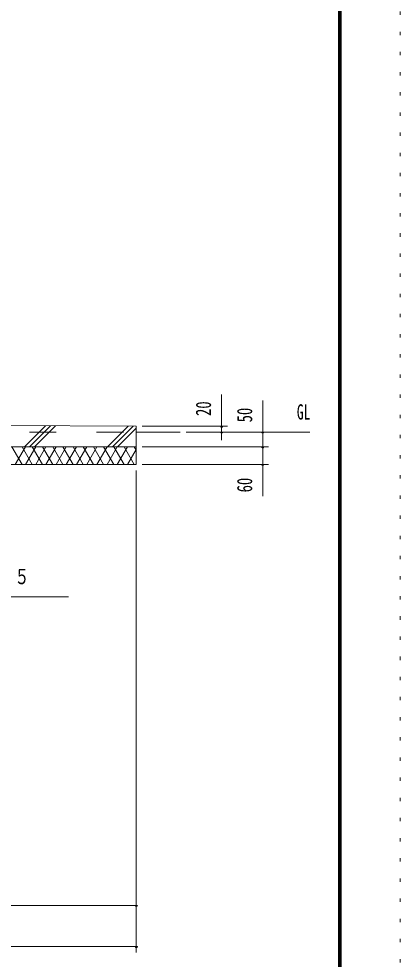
# Model space of a CAD drawing. Units: millimetres, scale not verified. Extents: x -33157 to 33170, y -14700 to 14700.
# Drawn here: x 28634 to 33170, y -4742 to 6454 of the extents above; entities that cross this region are included whole.
import ezdxf
from ezdxf.enums import TextEntityAlignment as Align

# ---------------------------------------------------------------- set-up
doc = ezdxf.new("R2010")
doc.units = ezdxf.units.MM
doc.header["$LTSCALE"] = 80
doc.linetypes.add('USER2', pattern=[10, 4, -6])
doc.linetypes.add('USER4', pattern=[3, 0.5, -2.5])
for name, color, linetype, lineweight in [('0-6_2-02BOLD', 7, 'Continuous', 18), ('0-7_2-12HIDDEN', 3, 'USER2', 18), ('0-A_2-52DIM', 3, 'Continuous', 18), ('0-B_2-62HATCH', 2, 'Continuous', 18), ('0-C_F-F1PAPER', 5, 'Continuous', 18), ('0-D_F-E_J_ADD', 5, 'USER4', 18)]:
    doc.layers.add(name, color=color, linetype=linetype, lineweight=lineweight)
doc.styles.add('ＭＳ ゴシック', font='')
doc.styles.get('ＭＳ ゴシック').set_extended_font_data('MS Gothic')

msp = doc.modelspace()

# ---------------------------------------------------------------- linework, layer by layer
at = {"layer": '0-6_2-02BOLD'}
for p, q in [((30030.02, 1532.9), (30555.02, 1532.9)), ((24395.02, 1357.9), (30030.02, 1357.9))]:
    msp.add_line(p, q, dxfattribs=at)
msp.add_lwpolyline([(23728.45, 1634.25), (30030.02, 1602.9), (30030.02, 1147.9), (26355.02, 1147.9)], dxfattribs=at)
at = {"layer": '0-7_2-12HIDDEN'}
msp.add_line((15960.02, 1532.9), (30030.02, 1532.9), dxfattribs=at)
at = {"layer": '0-A_2-52DIM'}
for p, q in [((31045.02, 1438.97), (31045.02, 1980.9)), ((31535.02, 1910.9), (31535.02, 769.9)), ((30100.02, 1602.9), (31115.02, 1602.9)), ((31059.02, 1602.9), (31031.02, 1602.9)), ((32095.03, 1532.9), (30625.02, 1532.9)), ((31059.02, 1532.9), (31031.02, 1532.9)), ((31549.03, 1532.9), (31521.03, 1532.9)), ((30100.02, 1357.9), (31605.02, 1357.9)), ((31549.03, 1357.9), (31521.03, 1357.9)), ((31605.02, 1147.9), (30100.02, 1147.9)), ((31549.03, 1147.9), (31521.03, 1147.9)), ((30030.02, 1077.9), (30030.02, -4662.1)), ((30030.02, -4102.1), (15960.02, -4102.1)), ((30044.02, -4102.1), (30016.02, -4102.1)), ((30030.02, -4592.1), (15960.02, -4592.1)), ((30044.02, -4592.1), (30016.02, -4592.1))]:
    msp.add_line(p, q, dxfattribs=at)
msp.add_lwpolyline([(23874.02, 767.96), (26425.02, -427.1), (29225.02, -427.1)], dxfattribs=at)
for centre in [(31045.02, 1602.9), (31045.02, 1532.9), (31535.03, 1532.9), (31535.03, 1357.9), (31535.03, 1147.9), (30030.02, -4102.1), (30030.02, -4592.1)]:
    msp.add_arc(centre, 14, 180, 0, dxfattribs=at)
at = {"layer": '0-B_2-62HATCH'}
for p, q in [((28700.32, 1357.9), (28950.69, 1608.27)), ((29009.79, 1607.98), (28759.72, 1357.9)), ((28819.12, 1357.9), (29068.9, 1607.68)), ((29935.74, 1603.37), (29690.27, 1357.9)), ((29994.84, 1603.08), (29749.67, 1357.9)), ((29809.06, 1357.9), (30030.02, 1578.86)), ((28552.02, 1357.9), (28673.26, 1147.9)), ((28592.43, 1147.9), (28713.67, 1357.9)), ((28794.5, 1147.9), (28673.26, 1357.9)), ((28713.67, 1147.9), (28834.91, 1357.9)), ((28794.5, 1357.9), (28915.74, 1147.9)), ((28956.16, 1357.9), (28834.91, 1147.9)), ((29036.99, 1147.9), (28915.75, 1357.9)), ((28956.16, 1147.9), (29077.4, 1357.9)), ((29036.99, 1357.9), (29158.23, 1147.9)), ((29198.65, 1357.9), (29077.4, 1147.9)), ((29279.48, 1147.9), (29158.23, 1357.9)), ((29198.65, 1147.9), (29319.89, 1357.9)), ((29279.48, 1357.9), (29400.72, 1147.9)), ((29441.13, 1357.9), (29319.89, 1147.9)), ((29521.96, 1147.9), (29400.72, 1357.9)), ((29441.13, 1147.9), (29562.38, 1357.9)), ((29521.96, 1357.9), (29643.21, 1147.9)), ((29683.62, 1357.9), (29562.38, 1147.9)), ((29764.45, 1147.9), (29643.21, 1357.9)), ((29683.62, 1147.9), (29804.87, 1357.9)), ((29764.45, 1357.9), (29885.7, 1147.9)), ((29926.11, 1357.9), (29804.87, 1147.9)), ((29885.7, 1357.9), (30006.94, 1147.9)), ((30030.02, 1317.92), (30006.94, 1357.9)), ((29926.11, 1147.9), (30030.02, 1327.88))]:
    msp.add_line(p, q, dxfattribs=at)
at = {"layer": '0-C_F-F1PAPER'}
for points in [[(32470.14, -14000), (32470.14, 14140), (-7709.86, 14140), (-7709.86, -14000)], [(32466.63, -13996.5), (32466.63, 14136.5), (-7706.36, 14136.5), (-7706.36, -13996.5)], [(32463.14, -13993), (-7702.86, -13993), (-7702.86, 14133), (32463.14, 14133)], [(32459.63, -13989.5), (32459.63, 14129.5), (-7699.36, 14129.5), (-7699.36, -13989.5)], [(32456.14, -13986), (-7695.86, -13986), (-7695.86, 14126), (32456.14, 14126)], [(32452.64, -13982.5), (32452.64, 14122.5), (-7692.36, 14122.5), (-7692.36, -13982.5)], [(32449.13, -13979), (-7688.86, -13979), (-7688.86, 14119), (32449.13, 14119)], [(32445.64, -13975.5), (32445.64, 14115.5), (-7685.36, 14115.5), (-7685.36, -13975.5)], [(32442.13, -13972), (32442.13, 14112), (-7681.86, 14112), (-7681.86, -13972)], [(32438.64, -13968.5), (32438.64, 14108.5), (-7678.36, 14108.5), (-7678.36, -13968.5)], [(32435.14, -13965), (-7674.86, -13965), (-7674.86, 14105), (32435.14, 14105)]]:
    msp.add_lwpolyline(points, close=True, dxfattribs=at)
at = {"layer": '0-D_F-E_J_ADD'}
msp.add_lwpolyline([(33170.14, -14700), (-8409.86, -14700), (-8409.86, 14700), (33170.14, 14700)], close=True, dxfattribs=at)

# ---------------------------------------------------------------- texts
at = {"layer": '0-A_2-52DIM', "color": 7, "style": 'ＭＳ ゴシック', "width": 0.7}
for s, p in [('20', (30975.02, 1725.65)), ('50', (31465.02, 1649.5)), ('60', (31465.02, 815.94))]:
    msp.add_text(s, height=182.3, rotation=90, dxfattribs=at).set_placement(p, align=Align.BOTTOM_LEFT)
at = {"layer": '0-A_2-52DIM', "color": 7, "style": 'ＭＳ ゴシック'}
for s, width, p in [('GL', 0.65, (31941.02, 1627.77)), ('ガセット：鋼板\u3000ｔ＝４．５', 0.7, (26495.02, -332.23))]:
    msp.add_text(s, height=182.3, dxfattribs=dict(at, width=width)).set_placement(p, align=Align.BOTTOM_LEFT)

doc.saveas('drawing.dxf')
